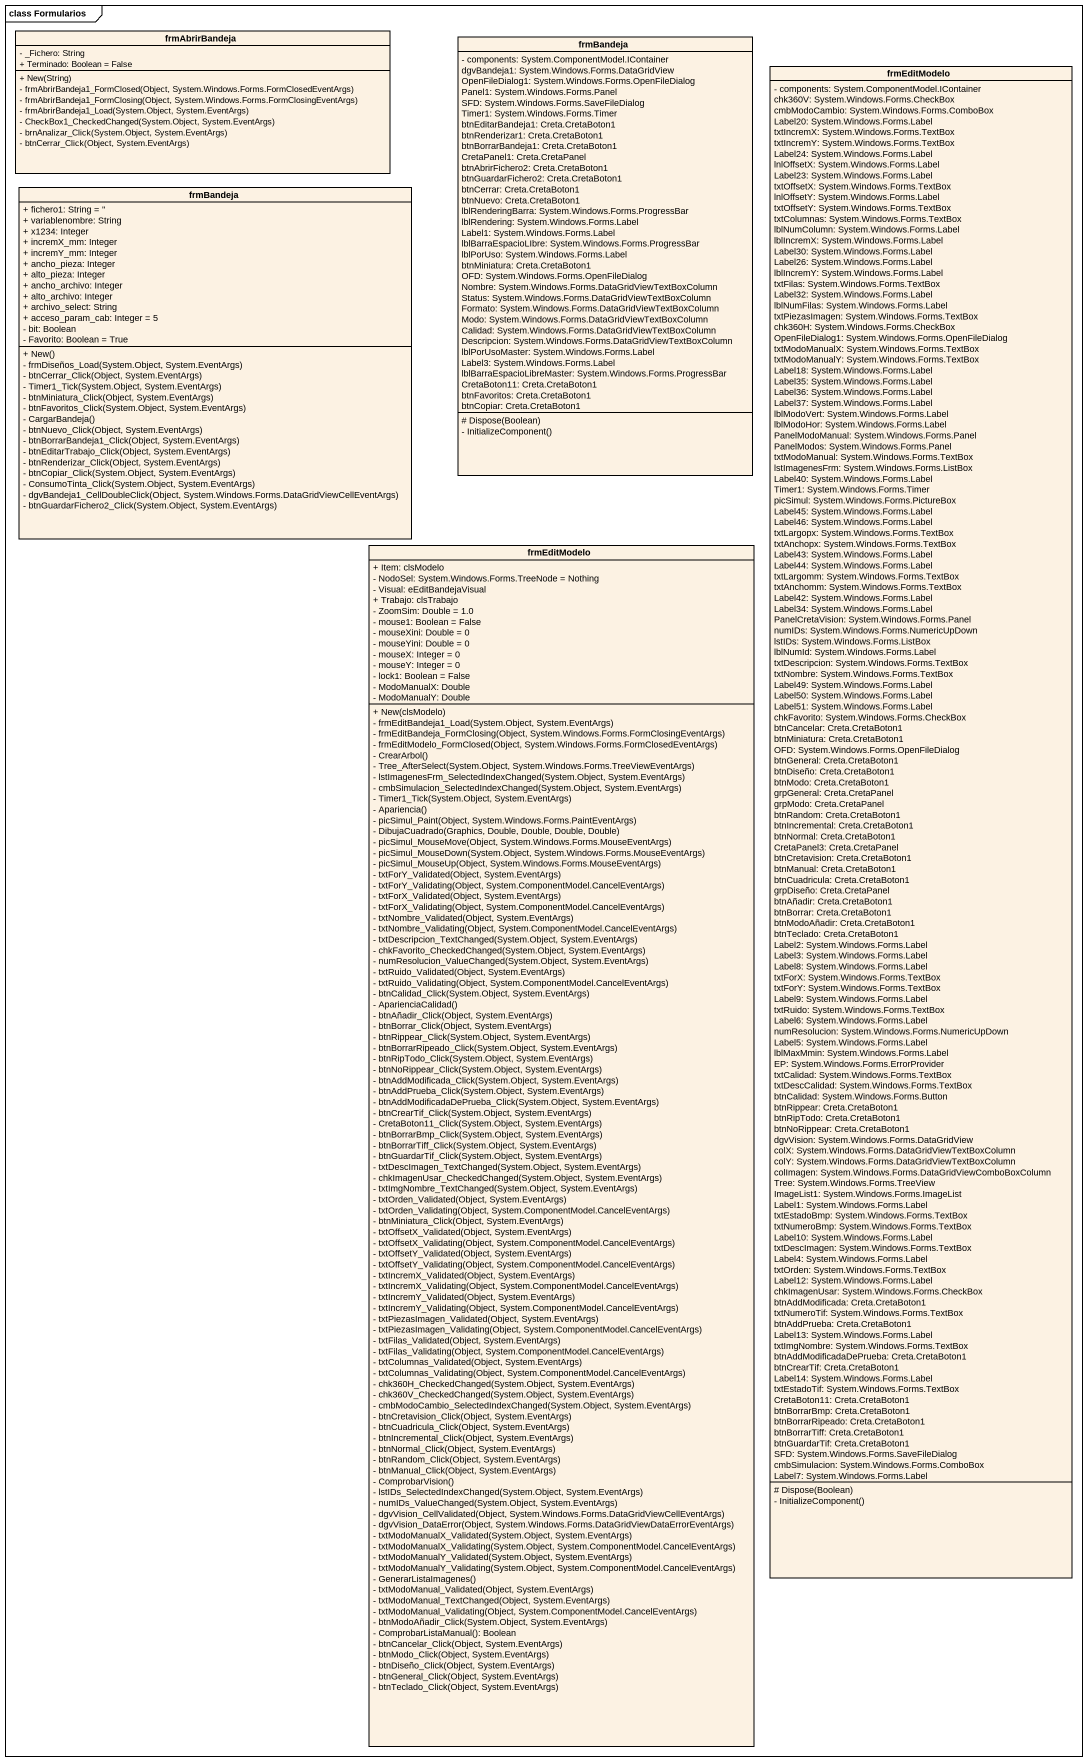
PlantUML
@startuml
mainframe class Formularios
hide circle
hide empty members
skinparam classAttributeIconSize 0
class frmAbrirBandeja {
  - _Fichero: String
  + Terminado: Boolean = False
  + New(String)
  - frmAbrirBandeja1_FormClosed(Object, System.Windows.Forms.FormClosedEventArgs)
  - frmAbrirBandeja1_FormClosing(Object, System.Windows.Forms.FormClosingEventArgs)
  - frmAbrirBandeja1_Load(System.Object, System.EventArgs)
  - CheckBox1_CheckedChanged(System.Object, System.EventArgs)
  - brnAnalizar_Click(System.Object, System.EventArgs)
  - btnCerrar_Click(Object, System.EventArgs)
}
class frmBandeja {
  - components: System.ComponentModel.IContainer
  dgvBandeja1: System.Windows.Forms.DataGridView
  OpenFileDialog1: System.Windows.Forms.OpenFileDialog
  Panel1: System.Windows.Forms.Panel
  SFD: System.Windows.Forms.SaveFileDialog
  Timer1: System.Windows.Forms.Timer
  btnEditarBandeja1: Creta.CretaBoton1
  btnRenderizar1: Creta.CretaBoton1
  btnBorrarBandeja1: Creta.CretaBoton1
  CretaPanel1: Creta.CretaPanel
  btnAbrirFichero2: Creta.CretaBoton1
  btnGuardarFichero2: Creta.CretaBoton1
  btnCerrar: Creta.CretaBoton1
  btnNuevo: Creta.CretaBoton1
  lblRenderingBarra: System.Windows.Forms.ProgressBar
  lblRendering: System.Windows.Forms.Label
  Label1: System.Windows.Forms.Label
  lblBarraEspacioLIbre: System.Windows.Forms.ProgressBar
  lblPorUso: System.Windows.Forms.Label
  btnMiniatura: Creta.CretaBoton1
  OFD: System.Windows.Forms.OpenFileDialog
  Nombre: System.Windows.Forms.DataGridViewTextBoxColumn
  Status: System.Windows.Forms.DataGridViewTextBoxColumn
  Formato: System.Windows.Forms.DataGridViewTextBoxColumn
  Modo: System.Windows.Forms.DataGridViewTextBoxColumn
  Calidad: System.Windows.Forms.DataGridViewTextBoxColumn
  Descripcion: System.Windows.Forms.DataGridViewTextBoxColumn
  lblPorUsoMaster: System.Windows.Forms.Label
  Label3: System.Windows.Forms.Label
  lblBarraEspacioLibreMaster: System.Windows.Forms.ProgressBar
  CretaBoton11: Creta.CretaBoton1
  btnFavoritos: Creta.CretaBoton1
  btnCopiar: Creta.CretaBoton1
  # Dispose(Boolean)
  - InitializeComponent()
}
class frmEditModelo {
  - components: System.ComponentModel.IContainer
  chk360V: System.Windows.Forms.CheckBox
  cmbModoCambio: System.Windows.Forms.ComboBox
  Label20: System.Windows.Forms.Label
  txtIncremX: System.Windows.Forms.TextBox
  txtIncremY: System.Windows.Forms.TextBox
  Label24: System.Windows.Forms.Label
  lnlOffsetX: System.Windows.Forms.Label
  Label23: System.Windows.Forms.Label
  txtOffsetX: System.Windows.Forms.TextBox
  lnlOffsetY: System.Windows.Forms.Label
  txtOffsetY: System.Windows.Forms.TextBox
  txtColumnas: System.Windows.Forms.TextBox
  lblNumColumn: System.Windows.Forms.Label
  lblIncremX: System.Windows.Forms.Label
  Label30: System.Windows.Forms.Label
  Label26: System.Windows.Forms.Label
  lblIncremY: System.Windows.Forms.Label
  txtFilas: System.Windows.Forms.TextBox
  Label32: System.Windows.Forms.Label
  lblNumFilas: System.Windows.Forms.Label
  txtPiezasImagen: System.Windows.Forms.TextBox
  chk360H: System.Windows.Forms.CheckBox
  OpenFileDialog1: System.Windows.Forms.OpenFileDialog
  txtModoManualX: System.Windows.Forms.TextBox
  txtModoManualY: System.Windows.Forms.TextBox
  Label18: System.Windows.Forms.Label
  Label35: System.Windows.Forms.Label
  Label36: System.Windows.Forms.Label
  Label37: System.Windows.Forms.Label
  lblModoVert: System.Windows.Forms.Label
  lblModoHor: System.Windows.Forms.Label
  PanelModoManual: System.Windows.Forms.Panel
  PanelModos: System.Windows.Forms.Panel
  txtModoManual: System.Windows.Forms.TextBox
  lstImagenesFrm: System.Windows.Forms.ListBox
  Label40: System.Windows.Forms.Label
  Timer1: System.Windows.Forms.Timer
  picSimul: System.Windows.Forms.PictureBox
  Label45: System.Windows.Forms.Label
  Label46: System.Windows.Forms.Label
  txtLargopx: System.Windows.Forms.TextBox
  txtAnchopx: System.Windows.Forms.TextBox
  Label43: System.Windows.Forms.Label
  Label44: System.Windows.Forms.Label
  txtLargomm: System.Windows.Forms.TextBox
  txtAnchomm: System.Windows.Forms.TextBox
  Label42: System.Windows.Forms.Label
  Label34: System.Windows.Forms.Label
  PanelCretaVision: System.Windows.Forms.Panel
  numIDs: System.Windows.Forms.NumericUpDown
  lstIDs: System.Windows.Forms.ListBox
  lblNumId: System.Windows.Forms.Label
  txtDescripcion: System.Windows.Forms.TextBox
  txtNombre: System.Windows.Forms.TextBox
  Label49: System.Windows.Forms.Label
  Label50: System.Windows.Forms.Label
  Label51: System.Windows.Forms.Label
  chkFavorito: System.Windows.Forms.CheckBox
  btnCancelar: Creta.CretaBoton1
  btnMiniatura: Creta.CretaBoton1
  OFD: System.Windows.Forms.OpenFileDialog
  btnGeneral: Creta.CretaBoton1
  btnDiseño: Creta.CretaBoton1
  btnModo: Creta.CretaBoton1
  grpGeneral: Creta.CretaPanel
  grpModo: Creta.CretaPanel
  btnRandom: Creta.CretaBoton1
  btnIncremental: Creta.CretaBoton1
  btnNormal: Creta.CretaBoton1
  CretaPanel3: Creta.CretaPanel
  btnCretavision: Creta.CretaBoton1
  btnManual: Creta.CretaBoton1
  btnCuadricula: Creta.CretaBoton1
  grpDiseño: Creta.CretaPanel
  btnAñadir: Creta.CretaBoton1
  btnBorrar: Creta.CretaBoton1
  btnModoAñadir: Creta.CretaBoton1
  btnTeclado: Creta.CretaBoton1
  Label2: System.Windows.Forms.Label
  Label3: System.Windows.Forms.Label
  Label8: System.Windows.Forms.Label
  txtForX: System.Windows.Forms.TextBox
  txtForY: System.Windows.Forms.TextBox
  Label9: System.Windows.Forms.Label
  txtRuido: System.Windows.Forms.TextBox
  Label6: System.Windows.Forms.Label
  numResolucion: System.Windows.Forms.NumericUpDown
  Label5: System.Windows.Forms.Label
  lblMaxMmin: System.Windows.Forms.Label
  EP: System.Windows.Forms.ErrorProvider
  txtCalidad: System.Windows.Forms.TextBox
  txtDescCalidad: System.Windows.Forms.TextBox
  btnCalidad: System.Windows.Forms.Button
  btnRippear: Creta.CretaBoton1
  btnRipTodo: Creta.CretaBoton1
  btnNoRippear: Creta.CretaBoton1
  dgvVision: System.Windows.Forms.DataGridView
  colX: System.Windows.Forms.DataGridViewTextBoxColumn
  colY: System.Windows.Forms.DataGridViewTextBoxColumn
  colImagen: System.Windows.Forms.DataGridViewComboBoxColumn
  Tree: System.Windows.Forms.TreeView
  ImageList1: System.Windows.Forms.ImageList
  Label1: System.Windows.Forms.Label
  txtEstadoBmp: System.Windows.Forms.TextBox
  txtNumeroBmp: System.Windows.Forms.TextBox
  Label10: System.Windows.Forms.Label
  txtDescImagen: System.Windows.Forms.TextBox
  Label4: System.Windows.Forms.Label
  txtOrden: System.Windows.Forms.TextBox
  Label12: System.Windows.Forms.Label
  chkImagenUsar: System.Windows.Forms.CheckBox
  btnAddModificada: Creta.CretaBoton1
  txtNumeroTif: System.Windows.Forms.TextBox
  btnAddPrueba: Creta.CretaBoton1
  Label13: System.Windows.Forms.Label
  txtImgNombre: System.Windows.Forms.TextBox
  btnAddModificadaDePrueba: Creta.CretaBoton1
  btnCrearTif: Creta.CretaBoton1
  Label14: System.Windows.Forms.Label
  txtEstadoTif: System.Windows.Forms.TextBox
  CretaBoton11: Creta.CretaBoton1
  btnBorrarBmp: Creta.CretaBoton1
  btnBorrarRipeado: Creta.CretaBoton1
  btnBorrarTiff: Creta.CretaBoton1
  btnGuardarTif: Creta.CretaBoton1
  SFD: System.Windows.Forms.SaveFileDialog
  cmbSimulacion: System.Windows.Forms.ComboBox
  Label7: System.Windows.Forms.Label
  # Dispose(Boolean)
  - InitializeComponent()
}
class "frmBandeja" as frmBandeja_2 {
  + fichero1: String = ''
  + variablenombre: String
  + x1234: Integer
  + incremX_mm: Integer
  + incremY_mm: Integer
  + ancho_pieza: Integer
  + alto_pieza: Integer
  + ancho_archivo: Integer
  + alto_archivo: Integer
  + archivo_select: String
  + acceso_param_cab: Integer = 5
  - bit: Boolean
  - Favorito: Boolean = True
  + New()
  - frmDiseños_Load(System.Object, System.EventArgs)
  - btnCerrar_Click(Object, System.EventArgs)
  - Timer1_Tick(System.Object, System.EventArgs)
  - btnMiniatura_Click(Object, System.EventArgs)
  - btnFavoritos_Click(System.Object, System.EventArgs)
  - CargarBandeja()
  - btnNuevo_Click(Object, System.EventArgs)
  - btnBorrarBandeja1_Click(Object, System.EventArgs)
  - btnEditarTrabajo_Click(Object, System.EventArgs)
  - btnRenderizar_Click(Object, System.EventArgs)
  - btnCopiar_Click(System.Object, System.EventArgs)
  - ConsumoTinta_Click(System.Object, System.EventArgs)
  - dgvBandeja1_CellDoubleClick(Object, System.Windows.Forms.DataGridViewCellEventArgs)
  - btnGuardarFichero2_Click(System.Object, System.EventArgs)
}
class "frmEditModelo" as frmEditModelo_2 {
  + Item: clsModelo
  - NodoSel: System.Windows.Forms.TreeNode = Nothing
  - Visual: eEditBandejaVisual
  + Trabajo: clsTrabajo
  - ZoomSim: Double = 1.0
  - mouse1: Boolean = False
  - mouseXini: Double = 0
  - mouseYini: Double = 0
  - mouseX: Integer = 0
  - mouseY: Integer = 0
  - lock1: Boolean = False
  - ModoManualX: Double
  - ModoManualY: Double
  + New(clsModelo)
  - frmEditBandeja1_Load(System.Object, System.EventArgs)
  - frmEditBandeja_FormClosing(Object, System.Windows.Forms.FormClosingEventArgs)
  - frmEditModelo_FormClosed(Object, System.Windows.Forms.FormClosedEventArgs)
  - CrearArbol()
  - Tree_AfterSelect(System.Object, System.Windows.Forms.TreeViewEventArgs)
  - lstImagenesFrm_SelectedIndexChanged(System.Object, System.EventArgs)
  - cmbSimulacion_SelectedIndexChanged(System.Object, System.EventArgs)
  - Timer1_Tick(System.Object, System.EventArgs)
  - Apariencia()
  - picSimul_Paint(Object, System.Windows.Forms.PaintEventArgs)
  - DibujaCuadrado(Graphics, Double, Double, Double, Double)
  - picSimul_MouseMove(Object, System.Windows.Forms.MouseEventArgs)
  - picSimul_MouseDown(System.Object, System.Windows.Forms.MouseEventArgs)
  - picSimul_MouseUp(Object, System.Windows.Forms.MouseEventArgs)
  - txtForY_Validated(Object, System.EventArgs)
  - txtForY_Validating(Object, System.ComponentModel.CancelEventArgs)
  - txtForX_Validated(Object, System.EventArgs)
  - txtForX_Validating(Object, System.ComponentModel.CancelEventArgs)
  - txtNombre_Validated(Object, System.EventArgs)
  - txtNombre_Validating(Object, System.ComponentModel.CancelEventArgs)
  - txtDescripcion_TextChanged(System.Object, System.EventArgs)
  - chkFavorito_CheckedChanged(System.Object, System.EventArgs)
  - numResolucion_ValueChanged(System.Object, System.EventArgs)
  - txtRuido_Validated(Object, System.EventArgs)
  - txtRuido_Validating(Object, System.ComponentModel.CancelEventArgs)
  - btnCalidad_Click(System.Object, System.EventArgs)
  - AparienciaCalidad()
  - btnAñadir_Click(Object, System.EventArgs)
  - btnBorrar_Click(Object, System.EventArgs)
  - btnRippear_Click(System.Object, System.EventArgs)
  - btnBorrarRipeado_Click(System.Object, System.EventArgs)
  - btnRipTodo_Click(System.Object, System.EventArgs)
  - btnNoRippear_Click(System.Object, System.EventArgs)
  - btnAddModificada_Click(System.Object, System.EventArgs)
  - btnAddPrueba_Click(System.Object, System.EventArgs)
  - btnAddModificadaDePrueba_Click(System.Object, System.EventArgs)
  - btnCrearTif_Click(System.Object, System.EventArgs)
  - CretaBoton11_Click(System.Object, System.EventArgs)
  - btnBorrarBmp_Click(System.Object, System.EventArgs)
  - btnBorrarTiff_Click(System.Object, System.EventArgs)
  - btnGuardarTif_Click(System.Object, System.EventArgs)
  - txtDescImagen_TextChanged(System.Object, System.EventArgs)
  - chkImagenUsar_CheckedChanged(System.Object, System.EventArgs)
  - txtImgNombre_TextChanged(System.Object, System.EventArgs)
  - txtOrden_Validated(Object, System.EventArgs)
  - txtOrden_Validating(Object, System.ComponentModel.CancelEventArgs)
  - btnMiniatura_Click(Object, System.EventArgs)
  - txtOffsetX_Validated(Object, System.EventArgs)
  - txtOffsetX_Validating(Object, System.ComponentModel.CancelEventArgs)
  - txtOffsetY_Validated(Object, System.EventArgs)
  - txtOffsetY_Validating(Object, System.ComponentModel.CancelEventArgs)
  - txtIncremX_Validated(Object, System.EventArgs)
  - txtIncremX_Validating(Object, System.ComponentModel.CancelEventArgs)
  - txtIncremY_Validated(Object, System.EventArgs)
  - txtIncremY_Validating(Object, System.ComponentModel.CancelEventArgs)
  - txtPiezasImagen_Validated(Object, System.EventArgs)
  - txtPiezasImagen_Validating(Object, System.ComponentModel.CancelEventArgs)
  - txtFilas_Validated(Object, System.EventArgs)
  - txtFilas_Validating(Object, System.ComponentModel.CancelEventArgs)
  - txtColumnas_Validated(Object, System.EventArgs)
  - txtColumnas_Validating(Object, System.ComponentModel.CancelEventArgs)
  - chk360H_CheckedChanged(System.Object, System.EventArgs)
  - chk360V_CheckedChanged(System.Object, System.EventArgs)
  - cmbModoCambio_SelectedIndexChanged(System.Object, System.EventArgs)
  - btnCretavision_Click(Object, System.EventArgs)
  - btnCuadricula_Click(Object, System.EventArgs)
  - btnIncremental_Click(Object, System.EventArgs)
  - btnNormal_Click(Object, System.EventArgs)
  - btnRandom_Click(Object, System.EventArgs)
  - btnManual_Click(Object, System.EventArgs)
  - ComprobarVision()
  - lstIDs_SelectedIndexChanged(System.Object, System.EventArgs)
  - numIDs_ValueChanged(System.Object, System.EventArgs)
  - dgvVision_CellValidated(Object, System.Windows.Forms.DataGridViewCellEventArgs)
  - dgvVision_DataError(Object, System.Windows.Forms.DataGridViewDataErrorEventArgs)
  - txtModoManualX_Validated(System.Object, System.EventArgs)
  - txtModoManualX_Validating(System.Object, System.ComponentModel.CancelEventArgs)
  - txtModoManualY_Validated(System.Object, System.EventArgs)
  - txtModoManualY_Validating(System.Object, System.ComponentModel.CancelEventArgs)
  - GenerarListaImagenes()
  - txtModoManual_Validated(Object, System.EventArgs)
  - txtModoManual_TextChanged(Object, System.EventArgs)
  - txtModoManual_Validating(Object, System.ComponentModel.CancelEventArgs)
  - btnModoAñadir_Click(System.Object, System.EventArgs)
  - ComprobarListaManual(): Boolean
  - btnCancelar_Click(Object, System.EventArgs)
  - btnModo_Click(Object, System.EventArgs)
  - btnDiseño_Click(Object, System.EventArgs)
  - btnGeneral_Click(Object, System.EventArgs)
  - btnTeclado_Click(Object, System.EventArgs)
}
@enduml
